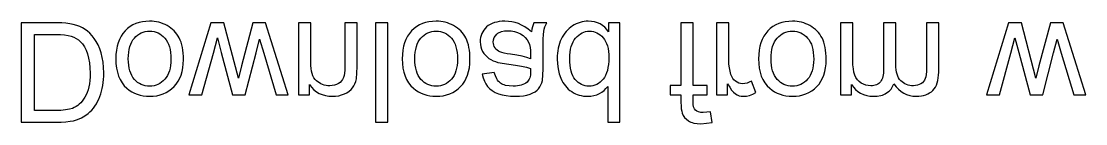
# Model space of a CAD drawing. Extents: x -1652 to 1470, y -458 to 1785.
# Drawn here: x -582.4 to -497.6, y 1288.7 to 1296.9 of the extents above; entities that cross this region are included whole.
import ezdxf

# ---------------------------------------------------------------- set-up
doc = ezdxf.new("R2010")
doc.units = 0
doc.layers.add('LAYER_1', color=7, linetype='CONTINUOUS')

msp = doc.modelspace()

# ---------------------------------------------------------------- linework, layer by layer
at = {"layer": 'LAYER_1', "color": 7}
for points in [[(-582.4469, 1296.7524), (-582.4469, 1288.797), (-579.7062, 1288.797), (-579.2698, 1288.804), (-578.8882, 1288.825), (-578.5614, 1288.8603), (-578.2895, 1288.91), (-577.9604, 1289.0051), (-577.6562, 1289.1319), (-577.3771, 1289.2904), (-577.1229, 1289.4803), (-576.9703, 1289.6182), (-576.8277, 1289.7651), (-576.6952, 1289.9211), (-576.5727, 1290.0863), (-576.4601, 1290.2607), (-576.3576, 1290.4443), (-576.2649, 1290.6373), (-576.1822, 1290.8395), (-576.1087, 1291.0502), (-576.045, 1291.2683), (-575.9912, 1291.4939), (-575.9472, 1291.7268), (-575.913, 1291.9671), (-575.8887, 1292.2148), (-575.8741, 1292.4698), (-575.8692, 1292.7321), (-575.8824, 1293.172), (-575.922, 1293.5863), (-575.988, 1293.9748), (-576.0803, 1294.3376), (-576.1935, 1294.6727), (-576.3218, 1294.9777), (-576.4649, 1295.2525), (-576.6229, 1295.4969), (-576.7931, 1295.7139), (-576.9706, 1295.9064), (-577.1557, 1296.0742), (-577.3488, 1296.2172), (-577.555, 1296.3412), (-577.7819, 1296.4492), (-578.0293, 1296.5412), (-578.2969, 1296.6172), (-578.5862, 1296.6766), (-578.8958, 1296.7189), (-579.2258, 1296.744), (-579.5765, 1296.7524), (-582.4469, 1296.7524)], [(-574.9118, 1293.8691), (-574.8979, 1293.4827), (-574.8562, 1293.1222), (-574.7867, 1292.7876), (-574.6894, 1292.4789), (-574.5641, 1292.196), (-574.411, 1291.939), (-574.23, 1291.7078), (-574.0211, 1291.5025), (-573.8305, 1291.3528), (-573.6295, 1291.223), (-573.4182, 1291.1132), (-573.1966, 1291.0233), (-572.9647, 1290.9535), (-572.7227, 1290.9035), (-572.4705, 1290.8736), (-572.2082, 1290.8636), (-571.9184, 1290.8758), (-571.6419, 1290.9122), (-571.3789, 1290.973), (-571.1293, 1291.0581), (-570.8931, 1291.1674), (-570.6704, 1291.3011), (-570.4613, 1291.4591), (-570.2656, 1291.6414), (-570.0891, 1291.8445), (-569.9361, 1292.0663), (-569.8066, 1292.3068), (-569.7006, 1292.5659), (-569.6181, 1292.8436), (-569.5591, 1293.1398), (-569.5237, 1293.4545), (-569.5119, 1293.7876), (-569.5171, 1294.0579), (-569.5327, 1294.3133), (-569.5588, 1294.5539), (-569.5953, 1294.7795), (-569.6422, 1294.9903), (-569.6995, 1295.1863), (-569.7672, 1295.3675), (-569.8453, 1295.5339), (-569.9334, 1295.6885), (-570.0311, 1295.8343), (-570.1383, 1295.9712), (-570.255, 1296.0992), (-570.3813, 1296.2184), (-570.5172, 1296.3287), (-570.6626, 1296.4302), (-570.8175, 1296.5228), (-570.9784, 1296.6054), (-571.1431, 1296.677), (-571.3115, 1296.7375), (-571.4836, 1296.7869), (-571.6594, 1296.8253), (-571.8388, 1296.8527), (-572.0217, 1296.8691), (-572.2082, 1296.8746), (-572.5037, 1296.8625), (-572.7846, 1296.8263), (-573.051, 1296.7659), (-573.3029, 1296.6813), (-573.5402, 1296.5725), (-573.7631, 1296.4395), (-573.9716, 1296.2822), (-574.1656, 1296.1006), (-574.3407, 1295.8962), (-574.4923, 1295.6704), (-574.6206, 1295.4233), (-574.7255, 1295.155), (-574.807, 1294.8654), (-574.8653, 1294.5545), (-574.9002, 1294.2224), (-574.9118, 1293.8691)], [(-567.3287, 1296.7524), (-569.0712, 1290.9858), (-568.049, 1290.9858), (-567.1287, 1294.3136), (-566.8027, 1295.5524), (-566.5046, 1294.3636), (-565.5917, 1290.9858), (-564.5898, 1290.9858), (-563.7213, 1294.3339), (-563.438, 1295.4321), (-563.1065, 1294.3191), (-562.1102, 1290.9858), (-561.1603, 1290.9858), (-562.9695, 1296.7524), (-563.9806, 1296.7524), (-564.8954, 1293.3025), (-565.1269, 1292.3154), (-566.2935, 1296.7524), (-567.3287, 1296.7524)], [(-560.3418, 1296.7524), (-560.3418, 1290.9858), (-559.464, 1290.9858), (-559.464, 1291.8043), (-559.2968, 1291.5837), (-559.112, 1291.3925), (-558.9094, 1291.2308), (-558.6893, 1291.0986), (-558.4515, 1290.9957), (-558.1961, 1290.9223), (-557.9231, 1290.8783), (-557.6326, 1290.8636), (-557.377, 1290.8754), (-557.1323, 1290.9106), (-556.8985, 1290.9691), (-556.6752, 1291.0507), (-556.4707, 1291.1513), (-556.2935, 1291.2668), (-556.1437, 1291.397), (-556.0215, 1291.5414), (-555.9212, 1291.7), (-555.837, 1291.8731), (-555.7692, 1292.0604), (-555.7178, 1292.2617), (-555.6641, 1293.2117), (-555.6641, 1296.7524), (-556.6419, 1296.7524), (-556.6419, 1293.2488), (-556.6489, 1292.9689), (-556.6699, 1292.7268), (-556.7051, 1292.5225), (-556.7548, 1292.3562), (-556.8228, 1292.2163), (-556.9129, 1292.0909), (-557.0248, 1291.9802), (-557.1585, 1291.884), (-557.3095, 1291.8073), (-557.4733, 1291.7523), (-557.6496, 1291.7192), (-557.8381, 1291.7081), (-557.991, 1291.7143), (-558.1385, 1291.7328), (-558.2806, 1291.7636), (-558.4175, 1291.8069), (-558.549, 1291.8626), (-558.6753, 1291.9307), (-558.7964, 1292.0112), (-558.9122, 1292.1043), (-559.0183, 1292.2141), (-559.1101, 1292.3463), (-559.1878, 1292.5007), (-559.2513, 1292.6775), (-559.3006, 1292.8764), (-559.3358, 1293.0975), (-559.357, 1293.3408), (-559.364, 1293.6062), (-559.364, 1296.7524), (-560.3418, 1296.7524)], [(-554.1845, 1296.7524), (-554.1845, 1288.797), (-553.2067, 1288.797), (-553.2067, 1296.7524), (-554.1845, 1296.7524)], [(-552.0604, 1293.8691), (-552.0465, 1293.4827), (-552.0048, 1293.1222), (-551.9353, 1292.7876), (-551.838, 1292.4789), (-551.7127, 1292.196), (-551.5596, 1291.939), (-551.3786, 1291.7078), (-551.1697, 1291.5025), (-550.9791, 1291.3528), (-550.7781, 1291.223), (-550.5668, 1291.1132), (-550.3452, 1291.0233), (-550.1133, 1290.9535), (-549.8713, 1290.9035), (-549.6191, 1290.8736), (-549.3568, 1290.8636), (-549.067, 1290.8758), (-548.7905, 1290.9122), (-548.5275, 1290.973), (-548.2779, 1291.0581), (-548.0417, 1291.1674), (-547.819, 1291.3011), (-547.6099, 1291.4591), (-547.4142, 1291.6414), (-547.2377, 1291.8445), (-547.0847, 1292.0663), (-546.9552, 1292.3068), (-546.8492, 1292.5659), (-546.7667, 1292.8436), (-546.7077, 1293.1398), (-546.6723, 1293.4545), (-546.6605, 1293.7876), (-546.6657, 1294.0579), (-546.6813, 1294.3133), (-546.7074, 1294.5539), (-546.7439, 1294.7795), (-546.7908, 1294.9903), (-546.8481, 1295.1863), (-546.9158, 1295.3675), (-546.9939, 1295.5339), (-547.082, 1295.6885), (-547.1797, 1295.8343), (-547.2869, 1295.9712), (-547.4036, 1296.0992), (-547.5299, 1296.2184), (-547.6658, 1296.3287), (-547.8112, 1296.4302), (-547.9661, 1296.5228), (-548.127, 1296.6054), (-548.2917, 1296.677), (-548.4601, 1296.7375), (-548.6322, 1296.7869), (-548.808, 1296.8253), (-548.9874, 1296.8527), (-549.1703, 1296.8691), (-549.3568, 1296.8746), (-549.6523, 1296.8625), (-549.9332, 1296.8263), (-550.1996, 1296.7659), (-550.4515, 1296.6813), (-550.6888, 1296.5725), (-550.9117, 1296.4395), (-551.1202, 1296.2822), (-551.3142, 1296.1006), (-551.4893, 1295.8962), (-551.6409, 1295.6704), (-551.7692, 1295.4233), (-551.8741, 1295.155), (-551.9556, 1294.8654), (-552.0139, 1294.5545), (-552.0488, 1294.2224), (-552.0604, 1293.8691)], [(-541.7477, 1296.0302), (-542.0174, 1296.2448), (-542.2821, 1296.4251), (-542.5417, 1296.5713), (-542.7958, 1296.6839), (-543.0517, 1296.7676), (-543.3169, 1296.8272), (-543.5913, 1296.8628), (-543.8754, 1296.8746), (-544.106, 1296.8674), (-544.323, 1296.8458), (-544.5262, 1296.8097), (-544.7157, 1296.7591), (-544.8915, 1296.694), (-545.0535, 1296.6145), (-545.2019, 1296.5204), (-545.3365, 1296.4117), (-545.4563, 1296.2923), (-545.5601, 1296.1649), (-545.6479, 1296.0292), (-545.7198, 1295.8855), (-545.7757, 1295.7337), (-545.8157, 1295.5739), (-545.8396, 1295.4061), (-545.8476, 1295.2302), (-545.8355, 1295.0236), (-545.7992, 1294.826), (-545.739, 1294.6375), (-545.655, 1294.458), (-545.5505, 1294.292), (-545.4314, 1294.1437), (-545.2978, 1294.0127), (-545.1495, 1293.8988), (-544.988, 1293.7995), (-544.8171, 1293.7129), (-544.6365, 1293.6391), (-544.4458, 1293.5784), (-543.5754, 1293.4321), (-543.0224, 1293.3589), (-542.547, 1293.2784), (-542.1497, 1293.1909), (-541.831, 1293.0969), (-541.8255, 1292.8432), (-541.8298, 1292.7001), (-541.8429, 1292.5679), (-541.8646, 1292.4466), (-541.8949, 1292.3363), (-541.934, 1292.2369), (-541.9817, 1292.1484), (-542.0381, 1292.0709), (-542.1032, 1292.0043), (-542.2027, 1291.9269), (-542.3136, 1291.8599), (-542.4359, 1291.8032), (-542.5696, 1291.7569), (-542.7147, 1291.7209), (-542.8712, 1291.6952), (-543.0389, 1291.6798), (-543.218, 1291.6747), (-543.5412, 1291.69), (-543.8192, 1291.7356), (-543.9411, 1291.7697), (-544.0516, 1291.8114), (-544.1507, 1291.8606), (-544.2384, 1291.9173), (-544.3182, 1291.9835), (-544.3926, 1292.0614), (-544.4615, 1292.151), (-544.525, 1292.2523), (-544.6358, 1292.49), (-544.7254, 1292.7747), (-545.6809, 1292.6414), (-545.6052, 1292.349), (-545.5085, 1292.086), (-545.3906, 1291.8526), (-545.2513, 1291.6488), (-545.0846, 1291.471), (-544.8846, 1291.315), (-544.6513, 1291.1806), (-544.3847, 1291.0673), (-544.0911, 1290.9784), (-543.7743, 1290.9148), (-543.435, 1290.8764), (-543.0736, 1290.8636), (-542.7212, 1290.8744), (-542.403, 1290.9069), (-542.1192, 1290.9613), (-541.8699, 1291.0377), (-541.6543, 1291.1305), (-541.469, 1291.234), (-541.3142, 1291.3486), (-541.1903, 1291.4747), (-541.0899, 1291.6153), (-541.0056, 1291.7733), (-540.9371, 1291.9487), (-540.8847, 1292.1414), (-540.8366, 1293.0395), (-540.8366, 1294.3358), (-540.8328, 1294.9525), (-540.8213, 1295.4445), (-540.8022, 1295.8123), (-540.7755, 1296.0561), (-540.7384, 1296.236), (-540.6859, 1296.4119), (-540.6185, 1296.584), (-540.5366, 1296.7524), (-541.5588, 1296.7524), (-541.6258, 1296.5916), (-541.6796, 1296.4177), (-541.7203, 1296.2305), (-541.7477, 1296.0302)], [(-535.6126, 1296.7524), (-535.6126, 1296.0209), (-535.7575, 1296.2208), (-535.9185, 1296.3941), (-536.0957, 1296.5408), (-536.289, 1296.6609), (-536.4985, 1296.7544), (-536.7241, 1296.8212), (-536.9658, 1296.8612), (-537.2237, 1296.8746), (-537.3942, 1296.8687), (-537.5612, 1296.851), (-537.7247, 1296.8214), (-537.8846, 1296.7799), (-538.041, 1296.7266), (-538.1938, 1296.6613), (-538.3429, 1296.5842), (-538.4885, 1296.495), (-538.6289, 1296.3958), (-538.7611, 1296.2871), (-538.8852, 1296.1689), (-539.0012, 1296.0413), (-539.1092, 1295.9044), (-539.2091, 1295.7581), (-539.3009, 1295.6025), (-539.3848, 1295.4376), (-539.459, 1295.2643), (-539.5233, 1295.0848), (-539.5777, 1294.899), (-539.6223, 1294.7069), (-539.6569, 1294.5084), (-539.6816, 1294.3035), (-539.6965, 1294.0923), (-539.7014, 1293.8747), (-539.6834, 1293.4542), (-539.6294, 1293.0536), (-539.5397, 1292.6729), (-539.4144, 1292.3117), (-539.3377, 1292.1418), (-539.2522, 1291.9819), (-539.1578, 1291.8322), (-539.0545, 1291.6928), (-538.9422, 1291.5635), (-538.8209, 1291.4446), (-538.6907, 1291.3359), (-538.5515, 1291.2377), (-538.4062, 1291.1498), (-538.2564, 1291.0738), (-538.1023, 1291.0095), (-537.9439, 1290.9569), (-537.7812, 1290.916), (-537.6143, 1290.8869), (-537.4433, 1290.8694), (-537.2682, 1290.8636), (-537.0144, 1290.8775), (-536.7751, 1290.9189), (-536.5505, 1290.9878), (-536.3404, 1291.084), (-536.147, 1291.2023), (-535.9724, 1291.3377), (-535.8165, 1291.4897), (-535.6793, 1291.6581), (-535.6793, 1288.797), (-534.7015, 1288.797), (-534.7015, 1296.7524), (-535.6126, 1296.7524)], [(-529.835, 1296.7524), (-529.835, 1291.7414), (-530.7016, 1291.7414), (-530.7016, 1290.9858), (-529.835, 1290.9858), (-529.835, 1290.3747), (-529.8287, 1290.1032), (-529.8097, 1289.8692), (-529.7779, 1289.6727), (-529.7331, 1289.5136), (-529.6494, 1289.3334), (-529.5394, 1289.1708), (-529.4027, 1289.0259), (-529.2387, 1288.8988), (-529.146, 1288.8435), (-529.0443, 1288.7957), (-528.9336, 1288.7552), (-528.8139, 1288.7222), (-528.5478, 1288.6783), (-528.2461, 1288.6637), (-527.3331, 1288.7618), (-527.4794, 1289.6174), (-528.0554, 1289.5636), (-528.2613, 1289.5754), (-528.4347, 1289.6108), (-528.5759, 1289.6699), (-528.685, 1289.7525), (-528.7652, 1289.8675), (-528.8225, 1290.0234), (-528.8568, 1290.2202), (-528.8683, 1290.4581), (-528.8683, 1290.9858), (-527.7461, 1290.9858), (-527.7461, 1291.7414), (-528.8572, 1291.7414), (-528.8572, 1296.7524), (-529.835, 1296.7524)], [(-526.9924, 1296.7524), (-526.9924, 1290.9858), (-526.1146, 1290.9858), (-526.1146, 1291.8692), (-525.9497, 1291.5883), (-525.7911, 1291.3597), (-525.6386, 1291.1835), (-525.4924, 1291.0599), (-525.3459, 1290.9738), (-525.1924, 1290.9124), (-525.032, 1290.8758), (-524.8647, 1290.8636), (-524.6164, 1290.883), (-524.3661, 1290.9412), (-524.1136, 1291.0378), (-523.8591, 1291.1729), (-524.2073, 1292.0747), (-524.3851, 1291.9872), (-524.5628, 1291.9247), (-524.7406, 1291.8872), (-524.9184, 1291.8747), (-525.0739, 1291.8868), (-525.2212, 1291.9231), (-525.36, 1291.9833), (-525.4906, 1292.0673), (-525.608, 1292.1725), (-525.7073, 1292.2965), (-525.7885, 1292.4392), (-525.8517, 1292.6006), (-525.9232, 1292.8666), (-525.9741, 1293.145), (-526.0045, 1293.436), (-526.0146, 1293.7395), (-526.0146, 1296.7524), (-526.9924, 1296.7524)], [(-523.648, 1293.8691), (-523.6341, 1293.4827), (-523.5924, 1293.1222), (-523.5229, 1292.7876), (-523.4256, 1292.4789), (-523.3003, 1292.196), (-523.1472, 1291.939), (-522.9662, 1291.7078), (-522.7573, 1291.5025), (-522.5667, 1291.3528), (-522.3657, 1291.223), (-522.1544, 1291.1132), (-521.9328, 1291.0233), (-521.7009, 1290.9535), (-521.4589, 1290.9035), (-521.2067, 1290.8736), (-520.9444, 1290.8636), (-520.6546, 1290.8758), (-520.3781, 1290.9122), (-520.1151, 1290.973), (-519.8655, 1291.0581), (-519.6293, 1291.1674), (-519.4066, 1291.3011), (-519.1975, 1291.4591), (-519.0018, 1291.6414), (-518.8253, 1291.8445), (-518.6723, 1292.0663), (-518.5428, 1292.3068), (-518.4368, 1292.5659), (-518.3543, 1292.8436), (-518.2953, 1293.1398), (-518.2599, 1293.4545), (-518.2481, 1293.7876), (-518.2533, 1294.0579), (-518.2689, 1294.3133), (-518.295, 1294.5539), (-518.3315, 1294.7795), (-518.3784, 1294.9903), (-518.4357, 1295.1863), (-518.5034, 1295.3675), (-518.5815, 1295.5339), (-518.6696, 1295.6885), (-518.7673, 1295.8343), (-518.8745, 1295.9712), (-518.9912, 1296.0992), (-519.1175, 1296.2184), (-519.2534, 1296.3287), (-519.3988, 1296.4302), (-519.5537, 1296.5228), (-519.7146, 1296.6054), (-519.8793, 1296.677), (-520.0477, 1296.7375), (-520.2198, 1296.7869), (-520.3956, 1296.8253), (-520.575, 1296.8527), (-520.7579, 1296.8691), (-520.9444, 1296.8746), (-521.2399, 1296.8625), (-521.5208, 1296.8263), (-521.7872, 1296.7659), (-522.0391, 1296.6813), (-522.2764, 1296.5725), (-522.4993, 1296.4395), (-522.7078, 1296.2822), (-522.9018, 1296.1006), (-523.0769, 1295.8962), (-523.2285, 1295.6704), (-523.3568, 1295.4233), (-523.4617, 1295.155), (-523.5432, 1294.8654), (-523.6015, 1294.5545), (-523.6364, 1294.2224), (-523.648, 1293.8691)], [(-517.1019, 1296.7524), (-517.1019, 1290.9858), (-516.2241, 1290.9858), (-516.2241, 1291.8006), (-516.078, 1291.5997), (-515.9091, 1291.4192), (-515.7177, 1291.2595), (-515.5038, 1291.121), (-515.2711, 1291.0081), (-515.023, 1290.9277), (-514.7592, 1290.8796), (-514.4797, 1290.8636), (-514.1745, 1290.8802), (-513.898, 1290.93), (-513.7705, 1290.9673), (-513.6503, 1291.0128), (-513.5373, 1291.0665), (-513.4316, 1291.1284), (-513.2424, 1291.2747), (-513.0832, 1291.4469), (-512.9543, 1291.6456), (-512.8557, 1291.871), (-512.6771, 1291.6347), (-512.4858, 1291.43), (-512.2818, 1291.2569), (-512.065, 1291.1152), (-511.8353, 1291.0051), (-511.5927, 1290.9265), (-511.3372, 1290.8793), (-511.0687, 1290.8636), (-510.8596, 1290.871), (-510.6628, 1290.8931), (-510.4785, 1290.9301), (-510.3066, 1290.9819), (-510.1473, 1291.0485), (-510.0004, 1291.13), (-509.8662, 1291.2264), (-509.7446, 1291.3377), (-509.6359, 1291.4644), (-509.5415, 1291.6071), (-509.4617, 1291.7658), (-509.3963, 1291.9405), (-509.3453, 1292.1311), (-509.3089, 1292.3377), (-509.2871, 1292.5603), (-509.2798, 1292.7988), (-509.2798, 1296.7524), (-510.2576, 1296.7524), (-510.2576, 1293.1228), (-510.2638, 1292.8514), (-510.2821, 1292.6203), (-510.3123, 1292.4299), (-510.3539, 1292.2803), (-510.4108, 1292.1576), (-510.4874, 1292.0479), (-510.5838, 1291.9506), (-510.7002, 1291.8655), (-510.8307, 1291.7964), (-510.9721, 1291.7472), (-511.1244, 1291.7178), (-511.2872, 1291.7081), (-511.4367, 1291.7144), (-511.5796, 1291.7334), (-511.7159, 1291.765), (-511.8457, 1291.8092), (-511.969, 1291.866), (-512.0859, 1291.9354), (-512.1962, 1292.0173), (-512.3001, 1292.1117), (-512.3945, 1292.2207), (-512.4762, 1292.3447), (-512.5453, 1292.4839), (-512.6017, 1292.6381), (-512.6456, 1292.8075), (-512.677, 1292.992), (-512.6957, 1293.1915), (-512.702, 1293.4062), (-512.702, 1296.7524), (-513.6797, 1296.7524), (-513.6797, 1293.0099), (-513.6946, 1292.7051), (-513.7395, 1292.4407), (-513.773, 1292.3237), (-513.8141, 1292.2169), (-513.8626, 1292.1203), (-513.9186, 1292.034), (-513.9831, 1291.9578), (-514.0571, 1291.8917), (-514.1407, 1291.8357), (-514.2337, 1291.7898), (-514.3361, 1291.7541), (-514.4481, 1291.7285), (-514.5694, 1291.7132), (-514.7001, 1291.7081), (-514.9018, 1291.7216), (-515.0959, 1291.7623), (-515.2823, 1291.8299), (-515.4612, 1291.9247), (-515.6241, 1292.0456), (-515.7628, 1292.1916), (-515.8776, 1292.363), (-515.9686, 1292.5599), (-516.0366, 1292.7915), (-516.0852, 1293.0694), (-516.1144, 1293.3935), (-516.1241, 1293.7636), (-516.1241, 1296.7524), (-517.1019, 1296.7524)], [(-503.7225, 1296.7524), (-505.465, 1290.9858), (-504.4428, 1290.9858), (-503.5225, 1294.3136), (-503.1965, 1295.5524), (-502.8984, 1294.3636), (-501.9855, 1290.9858), (-500.9836, 1290.9858), (-500.1151, 1294.3339), (-499.8318, 1295.4321), (-499.5003, 1294.3191), (-498.504, 1290.9858), (-497.5541, 1290.9858), (-499.3633, 1296.7524), (-500.3744, 1296.7524), (-501.2892, 1293.3025), (-501.5207, 1292.3154), (-502.6873, 1296.7524), (-503.7225, 1296.7524)], [(-581.3913, 1295.8191), (-579.6951, 1295.8191), (-579.3232, 1295.81), (-578.9937, 1295.7827), (-578.7066, 1295.737), (-578.4618, 1295.6728), (-578.2496, 1295.5918), (-578.0602, 1295.4962), (-577.8933, 1295.3855), (-577.7488, 1295.2598), (-577.5728, 1295.056), (-577.4171, 1294.8198), (-577.2819, 1294.5512), (-577.1673, 1294.2506), (-577.076, 1293.9173), (-577.0106, 1293.5504), (-576.9713, 1293.1498), (-576.9581, 1292.7154), (-576.9645, 1292.4119), (-576.9838, 1292.1265), (-577.0158, 1291.8592), (-577.0606, 1291.6099), (-577.1182, 1291.3787), (-577.1885, 1291.1655), (-577.2716, 1290.9704), (-577.3673, 1290.7933), (-577.4722, 1290.6322), (-577.5826, 1290.4849), (-577.6985, 1290.3516), (-577.8201, 1290.2322), (-577.9472, 1290.1266), (-578.0798, 1290.0349), (-578.218, 1289.9572), (-578.3618, 1289.8933), (-578.6052, 1289.8217), (-578.9131, 1289.7708), (-579.2857, 1289.7404), (-579.7228, 1289.7303), (-581.3913, 1289.7303), (-581.3913, 1295.8191)], [(-573.9119, 1293.871), (-573.9043, 1294.1387), (-573.8817, 1294.389), (-573.8439, 1294.6219), (-573.7911, 1294.8374), (-573.7231, 1295.0354), (-573.64, 1295.216), (-573.5418, 1295.379), (-573.4285, 1295.5246), (-573.3032, 1295.6535), (-573.1701, 1295.7652), (-573.0294, 1295.8598), (-572.8809, 1295.9371), (-572.7245, 1295.9973), (-572.5603, 1296.0402), (-572.3882, 1296.066), (-572.2082, 1296.0746), (-572.0301, 1296.066), (-571.8596, 1296.0402), (-571.6966, 1295.9972), (-571.5413, 1295.9369), (-571.3935, 1295.8593), (-571.2532, 1295.7645), (-571.1205, 1295.6523), (-570.9952, 1295.5228), (-570.8819, 1295.3756), (-570.7838, 1295.2103), (-570.7007, 1295.027), (-570.6327, 1294.8256), (-570.5799, 1294.6062), (-570.5421, 1294.3687), (-570.5195, 1294.1131), (-570.5119, 1293.8395), (-570.5195, 1293.5809), (-570.5424, 1293.3385), (-570.5806, 1293.1123), (-570.6339, 1292.9022), (-570.7025, 1292.7084), (-570.7862, 1292.5309), (-570.885, 1292.3697), (-570.999, 1292.2247), (-571.1242, 1292.0958), (-571.2569, 1291.9841), (-571.397, 1291.8895), (-571.5445, 1291.8122), (-571.6994, 1291.752), (-571.8617, 1291.7091), (-572.0313, 1291.6833), (-572.2082, 1291.6747), (-572.3882, 1291.6832), (-572.5603, 1291.7088), (-572.7245, 1291.7514), (-572.8809, 1291.8111), (-573.0294, 1291.8878), (-573.1701, 1291.9817), (-573.3032, 1292.0928), (-573.4285, 1292.221), (-573.5418, 1292.3665), (-573.64, 1292.5293), (-573.7231, 1292.7095), (-573.7911, 1292.9071), (-573.8439, 1293.122), (-573.8817, 1293.3543), (-573.9043, 1293.604), (-573.9119, 1293.871)], [(-551.0605, 1293.871), (-551.0529, 1294.1387), (-551.0303, 1294.389), (-550.9925, 1294.6219), (-550.9397, 1294.8374), (-550.8717, 1295.0354), (-550.7886, 1295.216), (-550.6904, 1295.379), (-550.5771, 1295.5246), (-550.4518, 1295.6535), (-550.3187, 1295.7652), (-550.178, 1295.8598), (-550.0295, 1295.9371), (-549.8731, 1295.9973), (-549.7089, 1296.0402), (-549.5368, 1296.066), (-549.3568, 1296.0746), (-549.1787, 1296.066), (-549.0082, 1296.0402), (-548.8452, 1295.9972), (-548.6899, 1295.9369), (-548.5421, 1295.8593), (-548.4018, 1295.7645), (-548.2691, 1295.6523), (-548.1438, 1295.5228), (-548.0305, 1295.3756), (-547.9324, 1295.2103), (-547.8493, 1295.027), (-547.7813, 1294.8256), (-547.7285, 1294.6062), (-547.6907, 1294.3687), (-547.6681, 1294.1131), (-547.6605, 1293.8395), (-547.6681, 1293.5809), (-547.691, 1293.3385), (-547.7292, 1293.1123), (-547.7825, 1292.9022), (-547.8511, 1292.7084), (-547.9348, 1292.5309), (-548.0336, 1292.3697), (-548.1476, 1292.2247), (-548.2728, 1292.0958), (-548.4055, 1291.9841), (-548.5456, 1291.8895), (-548.6931, 1291.8122), (-548.848, 1291.752), (-549.0103, 1291.7091), (-549.1799, 1291.6833), (-549.3568, 1291.6747), (-549.5368, 1291.6832), (-549.7089, 1291.7088), (-549.8731, 1291.7514), (-550.0295, 1291.8111), (-550.178, 1291.8878), (-550.3187, 1291.9817), (-550.4518, 1292.0928), (-550.5771, 1292.221), (-550.6904, 1292.3665), (-550.7886, 1292.5293), (-550.8717, 1292.7095), (-550.9397, 1292.9071), (-550.9925, 1293.122), (-551.0303, 1293.3543), (-551.0529, 1293.604), (-551.0605, 1293.871)], [(-541.8255, 1293.8636), (-542.1255, 1293.9677), (-542.4921, 1294.0636), (-542.9254, 1294.151), (-543.4254, 1294.2302), (-543.706, 1294.2746), (-543.9421, 1294.3219), (-544.1338, 1294.3719), (-544.281, 1294.4247), (-544.3987, 1294.4851), (-544.502, 1294.5578), (-544.5911, 1294.6426), (-544.6661, 1294.7395), (-544.7258, 1294.8465), (-544.7687, 1294.9592), (-544.7945, 1295.0778), (-544.8032, 1295.2024), (-544.7848, 1295.3878), (-544.7293, 1295.5575), (-544.6368, 1295.7113), (-544.5069, 1295.8487), (-544.4283, 1295.9093), (-544.3413, 1295.9619), (-544.2457, 1296.0064), (-544.1416, 1296.0429), (-543.9079, 1296.0917), (-543.6402, 1296.108), (-543.3659, 1296.0927), (-543.1069, 1296.0467), (-542.8631, 1295.9697), (-542.6347, 1295.8617), (-542.4296, 1295.728), (-542.2532, 1295.5716), (-542.1061, 1295.3926), (-541.9884, 1295.1913), (-541.9193, 1295.0066), (-541.8701, 1294.783), (-541.8408, 1294.5205), (-541.831, 1294.2191), (-541.8255, 1293.8636)], [(-538.7015, 1293.8765), (-538.6942, 1294.1441), (-538.6723, 1294.3943), (-538.6358, 1294.6269), (-538.5846, 1294.842), (-538.5187, 1295.0397), (-538.4382, 1295.22), (-538.3429, 1295.3828), (-538.2329, 1295.5283), (-538.1136, 1295.6565), (-537.9888, 1295.7676), (-537.8588, 1295.8615), (-537.7234, 1295.9383), (-537.5828, 1295.998), (-537.4369, 1296.0406), (-537.2857, 1296.0661), (-537.1293, 1296.0746), (-536.9719, 1296.0664), (-536.8206, 1296.042), (-536.6753, 1296.0012), (-536.536, 1295.9441), (-536.4027, 1295.8706), (-536.2753, 1295.7809), (-536.154, 1295.6748), (-536.0385, 1295.5524), (-535.9337, 1295.4133), (-535.8427, 1295.2569), (-535.7657, 1295.0834), (-535.7027, 1294.8927), (-535.6536, 1294.6848), (-535.6185, 1294.4597), (-535.5974, 1294.2175), (-535.5904, 1293.958), (-535.5975, 1293.6733), (-535.6189, 1293.408), (-535.6546, 1293.1623), (-535.7045, 1292.936), (-535.7688, 1292.7293), (-535.8474, 1292.5422), (-535.9404, 1292.3746), (-536.0478, 1292.2266), (-536.1651, 1292.0971), (-536.2891, 1291.9849), (-536.4198, 1291.89), (-536.5573, 1291.8124), (-536.7014, 1291.7521), (-536.8522, 1291.7091), (-537.0096, 1291.6833), (-537.1737, 1291.6747), (-537.3335, 1291.6829), (-537.4866, 1291.7077), (-537.6329, 1291.749), (-537.7725, 1291.8069), (-537.9055, 1291.8813), (-538.0317, 1291.9723), (-538.1514, 1292.08), (-538.2644, 1292.2043), (-538.3667, 1292.3465), (-538.4554, 1292.5078), (-538.5305, 1292.6881), (-538.592, 1292.8876), (-538.6399, 1293.1062), (-538.6741, 1293.3439), (-538.6946, 1293.6006), (-538.7015, 1293.8765)], [(-522.6481, 1293.871), (-522.6405, 1294.1387), (-522.6179, 1294.389), (-522.5801, 1294.6219), (-522.5273, 1294.8374), (-522.4593, 1295.0354), (-522.3762, 1295.216), (-522.278, 1295.379), (-522.1647, 1295.5246), (-522.0394, 1295.6535), (-521.9063, 1295.7652), (-521.7656, 1295.8598), (-521.6171, 1295.9371), (-521.4607, 1295.9973), (-521.2965, 1296.0402), (-521.1244, 1296.066), (-520.9444, 1296.0746), (-520.7663, 1296.066), (-520.5958, 1296.0402), (-520.4328, 1295.9972), (-520.2775, 1295.9369), (-520.1297, 1295.8593), (-519.9894, 1295.7645), (-519.8567, 1295.6523), (-519.7314, 1295.5228), (-519.6181, 1295.3756), (-519.52, 1295.2103), (-519.4369, 1295.027), (-519.3689, 1294.8256), (-519.3161, 1294.6062), (-519.2783, 1294.3687), (-519.2557, 1294.1131), (-519.2481, 1293.8395), (-519.2557, 1293.5809), (-519.2786, 1293.3385), (-519.3168, 1293.1123), (-519.3701, 1292.9022), (-519.4387, 1292.7084), (-519.5224, 1292.5309), (-519.6212, 1292.3697), (-519.7352, 1292.2247), (-519.8604, 1292.0958), (-519.9931, 1291.9841), (-520.1332, 1291.8895), (-520.2807, 1291.8122), (-520.4356, 1291.752), (-520.5979, 1291.7091), (-520.7675, 1291.6833), (-520.9444, 1291.6747), (-521.1244, 1291.6832), (-521.2965, 1291.7088), (-521.4607, 1291.7514), (-521.6171, 1291.8111), (-521.7656, 1291.8878), (-521.9063, 1291.9817), (-522.0394, 1292.0928), (-522.1647, 1292.221), (-522.278, 1292.3665), (-522.3762, 1292.5293), (-522.4593, 1292.7095), (-522.5273, 1292.9071), (-522.5801, 1293.122), (-522.6179, 1293.3543), (-522.6405, 1293.604), (-522.6481, 1293.871)]]:
    msp.add_lwpolyline(points, close=True, dxfattribs=at)

doc.saveas('drawing.dxf')
